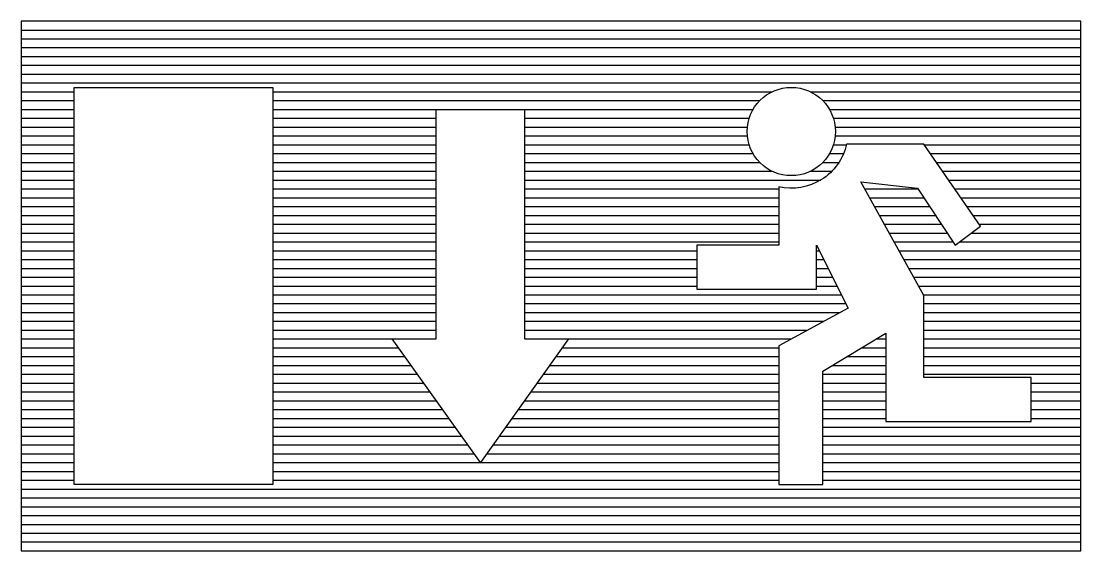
# Model space of a CAD drawing. Extents: x 64 to 76, y 97 to 103.
import ezdxf

# ---------------------------------------------------------------- set-up
doc = ezdxf.new("R2010")
doc.units = 0
doc.layers.get('0').update_dxf_attribs({"linetype": 'CONTINUOUS'})
doc.layers.add('GROEN', color=3, linetype='CONTINUOUS')
doc.layers.add('VEILIG', color=7, linetype='CONTINUOUS')

# ---------------------------------------------------------------- blocks, each defined once
blk = doc.blocks.new('*X')
at = {"color": 0}
for p, q in [((64, 102.9), (76, 102.9)), ((64, 102.8), (76, 102.8)), ((64, 102.7), (76, 102.7)), ((64, 102.6), (76, 102.6)), ((64, 102.5), (76, 102.5)), ((64, 102.4), (76, 102.4)), ((64, 102.3), (76, 102.3)), ((64, 102.2), (64.6, 102.2)), ((66.85, 102.2), (72.503, 102.2)), ((72.939, 102.2), (76, 102.2)), ((64, 102.1), (64.6, 102.1)), ((64, 102), (64.6, 102)), ((66.85, 102.1), (72.364, 102.1)), ((66.85, 102), (72.288, 102)), ((73.078, 102.1), (76, 102.1)), ((73.154, 102), (76, 102)), ((64, 101.9), (64.6, 101.9)), ((66.85, 101.9), (68.7, 101.9)), ((69.7, 101.9), (72.244, 101.9)), ((73.198, 101.9), (76, 101.9)), ((64, 101.8), (64.6, 101.8)), ((66.85, 101.8), (68.7, 101.8)), ((69.7, 101.8), (72.224, 101.8)), ((73.219, 101.8), (76, 101.8)), ((64, 101.7), (64.6, 101.7)), ((66.85, 101.7), (68.7, 101.7)), ((69.7, 101.7), (72.224, 101.7)), ((73.219, 101.7), (76, 101.7)), ((64, 101.6), (64.6, 101.6)), ((66.85, 101.6), (68.7, 101.6)), ((69.7, 101.6), (72.244, 101.6)), ((73.198, 101.6), (73.347, 101.6)), ((74.226, 101.6), (76, 101.6)), ((64, 101.5), (64.6, 101.5)), ((64, 101.4), (64.6, 101.4)), ((66.85, 101.5), (68.7, 101.5)), ((66.85, 101.4), (68.7, 101.4)), ((69.7, 101.5), (72.288, 101.5)), ((69.7, 101.4), (72.364, 101.4)), ((73.078, 101.4), (73.261, 101.4)), ((73.154, 101.5), (73.314, 101.5)), ((74.296, 101.5), (76, 101.5)), ((74.365, 101.4), (76, 101.4)), ((64, 101.3), (64.6, 101.3)), ((66.85, 101.3), (68.7, 101.3)), ((69.7, 101.3), (72.503, 101.3)), ((72.939, 101.3), (73.181, 101.3)), ((74.434, 101.3), (76, 101.3)), ((64, 101.2), (64.6, 101.2)), ((66.85, 101.2), (68.7, 101.2)), ((69.7, 101.2), (73.054, 101.2)), ((74.503, 101.2), (76, 101.2)), ((64, 101.1), (64.6, 101.1)), ((66.85, 101.1), (68.7, 101.1)), ((69.7, 101.1), (72.579, 101.1)), ((73.551, 101.1), (74.155, 101.1)), ((74.573, 101.1), (76, 101.1)), ((64, 101), (64.6, 101)), ((66.85, 101), (68.7, 101)), ((69.7, 101), (72.579, 101)), ((73.606, 101), (74.221, 101)), ((74.642, 101), (76, 101)), ((64, 100.9), (64.6, 100.9)), ((64, 100.8), (64.6, 100.8)), ((66.85, 100.9), (68.7, 100.9)), ((66.85, 100.8), (68.7, 100.8)), ((69.7, 100.9), (72.579, 100.9)), ((69.7, 100.8), (72.579, 100.8)), ((73.662, 100.9), (74.288, 100.9)), ((73.717, 100.8), (74.355, 100.8)), ((74.711, 100.9), (76, 100.9)), ((74.78, 100.8), (76, 100.8)), ((64, 100.7), (64.6, 100.7)), ((66.85, 100.7), (68.7, 100.7)), ((69.7, 100.7), (72.579, 100.7)), ((73.773, 100.7), (74.421, 100.7)), ((74.849, 100.7), (76, 100.7)), ((64, 100.6), (64.6, 100.6)), ((66.85, 100.6), (68.7, 100.6)), ((69.7, 100.6), (72.579, 100.6)), ((73.829, 100.6), (74.488, 100.6)), ((74.76, 100.6), (76, 100.6)), ((64, 100.5), (64.6, 100.5)), ((66.85, 100.5), (68.7, 100.5)), ((69.7, 100.5), (72.579, 100.5)), ((73.884, 100.5), (74.555, 100.5)), ((74.626, 100.5), (76, 100.5)), ((64, 100.4), (64.6, 100.4)), ((66.85, 100.4), (68.7, 100.4)), ((69.7, 100.4), (71.65, 100.4)), ((73.007, 100.4), (73.039, 100.4)), ((73.94, 100.4), (76, 100.4)), ((64, 100.3), (64.6, 100.3)), ((64, 100.2), (64.6, 100.2)), ((66.85, 100.3), (68.7, 100.3)), ((66.85, 100.2), (68.7, 100.2)), ((69.7, 100.3), (71.65, 100.3)), ((69.7, 100.2), (71.65, 100.2)), ((73.007, 100.3), (73.089, 100.3)), ((73.007, 100.2), (73.139, 100.2)), ((73.995, 100.3), (76, 100.3)), ((74.051, 100.2), (76, 100.2)), ((64, 100.1), (64.6, 100.1)), ((66.85, 100.1), (68.7, 100.1)), ((69.7, 100.1), (71.65, 100.1)), ((73.007, 100.1), (73.189, 100.1)), ((74.106, 100.1), (76, 100.1)), ((64, 100), (64.6, 100)), ((66.85, 100), (68.7, 100)), ((69.7, 100), (71.65, 100)), ((73.007, 100), (73.239, 100)), ((74.162, 100), (76, 100)), ((64, 99.9), (64.6, 99.9)), ((66.85, 99.9), (68.7, 99.9)), ((69.7, 99.9), (73.289, 99.9)), ((74.217, 99.9), (76, 99.9)), ((64, 99.8), (64.6, 99.8)), ((66.85, 99.8), (68.7, 99.8)), ((69.7, 99.8), (73.339, 99.8)), ((74.221, 99.8), (76, 99.8)), ((64, 99.7), (64.6, 99.7)), ((64, 99.6), (64.6, 99.6)), ((66.85, 99.7), (68.7, 99.7)), ((66.85, 99.6), (68.7, 99.6)), ((69.7, 99.7), (73.273, 99.7)), ((69.7, 99.6), (73.089, 99.6)), ((74.221, 99.7), (76, 99.7)), ((74.221, 99.6), (76, 99.6)), ((64, 99.5), (64.6, 99.5)), ((66.85, 99.5), (68.7, 99.5)), ((69.7, 99.5), (72.906, 99.5)), ((74.221, 99.5), (76, 99.5)), ((64, 99.4), (64.6, 99.4)), ((66.85, 99.4), (68.7, 99.4)), ((69.7, 99.4), (72.723, 99.4)), ((73.686, 99.4), (73.793, 99.4)), ((74.221, 99.4), (76, 99.4)), ((64, 99.3), (64.6, 99.3)), ((66.85, 99.3), (68.271, 99.3)), ((70.129, 99.3), (72.579, 99.3)), ((73.519, 99.3), (73.793, 99.3)), ((74.221, 99.3), (76, 99.3)), ((64, 99.2), (64.6, 99.2)), ((66.85, 99.2), (68.343, 99.2)), ((70.057, 99.2), (72.579, 99.2)), ((73.352, 99.2), (73.793, 99.2)), ((74.221, 99.2), (76, 99.2)), ((64, 99.1), (64.6, 99.1)), ((64, 99), (64.6, 99)), ((66.85, 99.1), (68.414, 99.1)), ((66.85, 99), (68.486, 99)), ((69.914, 99), (72.579, 99)), ((69.986, 99.1), (72.579, 99.1)), ((73.079, 99), (73.793, 99)), ((73.186, 99.1), (73.793, 99.1)), ((74.221, 99.1), (76, 99.1)), ((74.221, 99), (76, 99)), ((64, 98.9), (64.6, 98.9)), ((66.85, 98.9), (68.557, 98.9)), ((69.843, 98.9), (72.579, 98.9)), ((73.079, 98.9), (73.793, 98.9)), ((75.436, 98.9), (76, 98.9)), ((64, 98.8), (64.6, 98.8)), ((66.85, 98.8), (68.629, 98.8)), ((69.771, 98.8), (72.579, 98.8)), ((73.079, 98.8), (73.793, 98.8)), ((75.436, 98.8), (76, 98.8)), ((64, 98.7), (64.6, 98.7)), ((66.85, 98.7), (68.7, 98.7)), ((69.7, 98.7), (72.579, 98.7)), ((73.079, 98.7), (73.793, 98.7)), ((75.436, 98.7), (76, 98.7)), ((64, 98.6), (64.6, 98.6)), ((66.85, 98.6), (68.771, 98.6)), ((69.629, 98.6), (72.579, 98.6)), ((73.079, 98.6), (73.793, 98.6)), ((75.436, 98.6), (76, 98.6)), ((64, 98.5), (64.6, 98.5)), ((64, 98.4), (64.6, 98.4)), ((66.85, 98.5), (68.843, 98.5)), ((66.85, 98.4), (68.914, 98.4)), ((69.486, 98.4), (72.579, 98.4)), ((69.557, 98.5), (72.579, 98.5)), ((73.079, 98.5), (73.793, 98.5)), ((73.079, 98.4), (76, 98.4)), ((75.436, 98.5), (76, 98.5)), ((64, 98.3), (64.6, 98.3)), ((66.85, 98.3), (68.986, 98.3)), ((69.414, 98.3), (72.579, 98.3)), ((73.079, 98.3), (76, 98.3)), ((64, 98.2), (64.6, 98.2)), ((66.85, 98.2), (69.057, 98.2)), ((69.343, 98.2), (72.579, 98.2)), ((73.079, 98.2), (76, 98.2)), ((64, 98.1), (64.6, 98.1)), ((66.85, 98.1), (69.129, 98.1)), ((69.271, 98.1), (72.579, 98.1)), ((73.079, 98.1), (76, 98.1)), ((64, 98), (64.6, 98)), ((66.85, 98), (69.2, 98)), ((69.2, 98), (72.579, 98)), ((73.079, 98), (76, 98)), ((64, 97.9), (64.6, 97.9)), ((64, 97.8), (64.6, 97.8)), ((66.85, 97.9), (72.579, 97.9)), ((66.85, 97.8), (72.579, 97.8)), ((73.079, 97.9), (76, 97.9)), ((73.079, 97.8), (76, 97.8)), ((64, 97.7), (76, 97.7)), ((64, 97.6), (76, 97.6)), ((64, 97.5), (76, 97.5)), ((64, 97.4), (76, 97.4)), ((64, 97.3), (76, 97.3)), ((64, 97.2), (76, 97.2)), ((64, 97.1), (76, 97.1)), ((64, 97), (76, 97))]:
    blk.add_line(p, q, dxfattribs=at)

msp = doc.modelspace()

# ---------------------------------------------------------------- linework, layer by layer
at = {"layer": 'VEILIG', "color": 0}
for points in [[(64, 97), (76, 97), (76, 103), (64, 103)], [(64.6, 102.25), (66.85, 102.25), (66.85, 97.75), (64.6, 97.75)], [(70.2, 99.4), (69.2, 98), (68.2, 99.4), (68.7, 99.4), (68.7, 102), (69.7, 102), (69.7, 99.4)]]:
    msp.add_lwpolyline(points, close=True, dxfattribs=at)
msp.add_lwpolyline([(72.579, 101.123), (72.579, 100.464), (71.65, 100.464), (71.65, 99.964), (73.007, 99.964), (73.007, 100.464), (73.364, 99.75), (72.579, 99.321), (72.579, 97.75), (73.079, 97.75), (73.079, 99.036), (73.793, 99.464), (73.793, 98.464), (75.436, 98.464), (75.436, 98.964), (74.221, 98.964), (74.221, 99.893), (73.507, 101.179), (74.15, 101.107), (74.579, 100.464), (74.864, 100.679), (74.221, 101.607), (73.348, 101.607, -0.414214)], format="xyb", close=True, dxfattribs=at)
msp.add_circle((72.721, 101.75), 0.5, dxfattribs=at)

# ---------------------------------------------------------------- block references
at = {"layer": 'GROEN', "color": 0}
msp.add_blockref('*X', (0, 0), dxfattribs=at)

doc.saveas('drawing.dxf')
